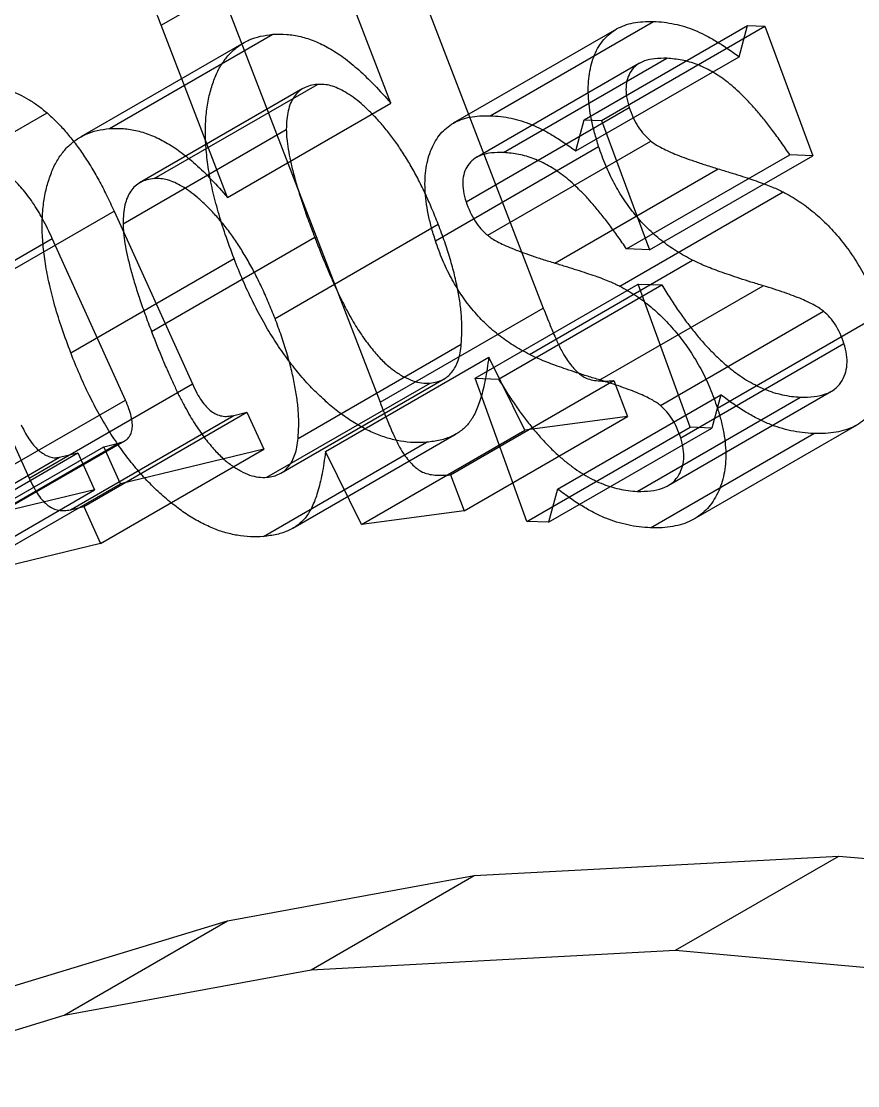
# Paper-space layout 'Sheet2' of a CAD drawing. Header units: inches. Extents: x 0 to 16.3, y 0 to 11.5.
# Drawn here: x 13.2441 to 13.4253, y 10.4986 to 10.7291 of the extents above; entities that cross this region are included whole.
import ezdxf

# ---------------------------------------------------------------- set-up
doc = ezdxf.new("R2010")
doc.units = ezdxf.units.IN
doc.header["$MEASUREMENT"] = 0

psp = doc.layouts.new('Sheet2')

# ---------------------------------------------------------------- linework, layer by layer
at = {"color": 7, "linetype": 'Continuous', "lineweight": 25}
for p, q in [((13.315902, 10.774102), (13.357189, 10.667025)), ((13.280547, 10.753692), (13.321834, 10.646615)), ((13.274431, 10.728255), (13.309787, 10.748665)), ((13.324164, 10.711399), (13.309787, 10.748665)), ((13.288808, 10.690988), (13.274431, 10.728255)), ((13.373021, 10.727443), (13.337665, 10.707032)), ((13.34569, 10.70868), (13.381045, 10.72909)), ((13.366063, 10.707802), (13.401418, 10.728212)), ((13.369792, 10.70764), (13.405148, 10.72805)), ((13.399613, 10.72145), (13.401418, 10.728212)), ((13.401418, 10.728212), (13.405148, 10.72805)), ((13.405148, 10.72805), (13.415555, 10.700022)), ((13.263222, 10.705898), (13.298578, 10.726308)), ((13.292338, 10.724498), (13.256982, 10.704088)), ((13.348598, 10.700703), (13.383953, 10.721113)), ((13.364258, 10.70104), (13.399613, 10.72145)), ((13.378047, 10.720051), (13.342692, 10.699641)), ((13.305106, 10.714545), (13.26975, 10.694135)), ((13.272927, 10.695062), (13.308283, 10.715472)), ((13.288808, 10.690988), (13.324164, 10.711399)), ((13.214352, 10.688876), (13.249707, 10.709286)), ((13.340457, 10.690051), (13.375812, 10.710461)), ((13.364258, 10.70104), (13.366063, 10.707802)), ((13.366063, 10.707802), (13.369792, 10.70764)), ((13.369792, 10.70764), (13.380199, 10.679612)), ((13.26617, 10.685302), (13.301525, 10.705712)), ((13.333819, 10.68161), (13.369175, 10.70202)), ((13.345149, 10.68278), (13.380504, 10.703191)), ((13.375226, 10.679819), (13.410582, 10.70023)), ((13.380199, 10.679612), (13.415555, 10.700022)), ((13.415555, 10.700022), (13.410582, 10.70023)), ((13.359726, 10.676773), (13.395082, 10.697183)), ((13.373783, 10.671761), (13.409138, 10.692172)), ((13.228869, 10.667621), (13.264225, 10.688031)), ((13.264225, 10.688031), (13.281168, 10.650602)), ((13.299075, 10.664755), (13.33443, 10.685165)), ((13.215475, 10.661715), (13.25083, 10.682125)), ((13.266671, 10.647116), (13.25083, 10.682125)), ((13.272326, 10.66195), (13.307681, 10.682361)), ((13.380199, 10.679612), (13.375226, 10.679819)), ((13.254841, 10.657318), (13.290196, 10.677728)), ((13.354192, 10.656975), (13.389547, 10.677385)), ((13.342422, 10.651822), (13.377777, 10.672232)), ((13.347515, 10.651637), (13.38287, 10.672047)), ((13.389006, 10.641228), (13.377777, 10.672232)), ((13.377777, 10.672232), (13.38287, 10.672047)), ((13.369452, 10.651454), (13.404807, 10.671864)), ((13.228869, 10.667621), (13.245813, 10.630192)), ((13.321834, 10.646615), (13.357189, 10.667025)), ((13.382545, 10.645933), (13.417901, 10.666343)), ((13.394917, 10.645367), (13.430273, 10.665777)), ((13.304068, 10.638787), (13.339423, 10.659197)), ((13.386957, 10.63894), (13.422312, 10.65935)), ((13.310023, 10.635951), (13.345379, 10.656361)), ((13.353159, 10.640593), (13.345379, 10.656361)), ((13.300351, 10.631279), (13.335707, 10.651689)), ((13.337093, 10.630905), (13.372449, 10.651316)), ((13.353651, 10.620818), (13.342422, 10.651822)), ((13.342422, 10.651822), (13.347515, 10.651637)), ((13.372449, 10.651316), (13.375436, 10.643547)), ((13.245813, 10.630192), (13.281168, 10.650602)), ((13.29733, 10.630381), (13.332686, 10.650791)), ((13.38425, 10.628594), (13.419606, 10.649004)), ((13.231316, 10.626706), (13.266671, 10.647116)), ((13.360288, 10.627823), (13.395643, 10.648233)), ((13.377532, 10.627339), (13.412888, 10.647749)), ((13.395643, 10.648233), (13.393678, 10.641055)), ((13.257644, 10.624057), (13.292999, 10.644467)), ((13.290132, 10.643761), (13.292999, 10.644467)), ((13.292999, 10.644467), (13.296628, 10.636445)), ((13.254776, 10.623351), (13.290132, 10.643761)), ((13.340081, 10.623137), (13.375436, 10.643547)), ((13.375436, 10.643547), (13.353159, 10.640593)), ((13.302966, 10.61936), (13.338321, 10.639771)), ((13.317803, 10.620183), (13.353159, 10.640593)), ((13.353651, 10.620818), (13.389006, 10.641228)), ((13.358323, 10.620645), (13.393678, 10.641055)), ((13.38044, 10.619431), (13.415795, 10.639842)), ((13.393678, 10.641055), (13.389006, 10.641228)), ((13.389862, 10.621351), (13.425217, 10.641761)), ((13.229852, 10.617386), (13.265207, 10.637796)), ((13.231184, 10.617894), (13.266539, 10.638304)), ((13.261959, 10.637009), (13.265207, 10.637796)), ((13.296569, 10.617553), (13.331924, 10.637963)), ((13.220989, 10.615255), (13.256344, 10.635665)), ((13.226604, 10.616598), (13.261959, 10.637009)), ((13.252414, 10.634715), (13.256344, 10.635665)), ((13.256344, 10.635665), (13.259974, 10.627642)), ((13.261273, 10.616034), (13.296628, 10.636445)), ((13.265588, 10.628986), (13.261959, 10.637009)), ((13.296628, 10.636445), (13.265588, 10.628986)), ((13.317803, 10.620183), (13.310023, 10.635951)), ((13.217059, 10.614305), (13.252414, 10.634715)), ((13.337093, 10.630905), (13.340081, 10.623137)), ((13.230233, 10.608575), (13.265588, 10.628986)), ((13.224618, 10.607232), (13.259974, 10.627642)), ((13.259974, 10.627642), (13.227771, 10.619905)), ((13.360288, 10.627823), (13.358323, 10.620645)), ((13.254776, 10.623351), (13.257644, 10.624057)), ((13.257644, 10.624057), (13.261273, 10.616034)), ((13.340081, 10.623137), (13.317803, 10.620183)), ((13.358323, 10.620645), (13.353651, 10.620818)), ((13.261273, 10.616034), (13.230233, 10.608575)), ((13.342233, 10.54416), (13.421186, 10.548367)), ((13.385831, 10.527957), (13.421186, 10.548367)), ((13.421186, 10.548367), (13.503227, 10.540981)), ((13.288769, 10.534303), (13.342233, 10.54416)), ((13.306878, 10.52375), (13.342233, 10.54416)), ((13.238587, 10.519042), (13.288769, 10.534303)), ((13.253413, 10.513892), (13.288769, 10.534303)), ((13.306878, 10.52375), (13.385831, 10.527957)), ((13.385831, 10.527957), (13.467872, 10.520571)), ((13.253413, 10.513892), (13.306878, 10.52375)), ((13.203232, 10.498631), (13.253413, 10.513892))]:
    psp.add_line(p, q, dxfattribs=at)
for points, knots in [([(13.274431, 10.728255), (13.274027, 10.729291), (13.273281, 10.731199), (13.272112, 10.733821), (13.271025, 10.735961), (13.269996, 10.737676), (13.269004, 10.739011), (13.268044, 10.740091), (13.267103, 10.740946), (13.26611, 10.741605), (13.264977, 10.742004), (13.263613, 10.742192), (13.261922, 10.742293), (13.26073, 10.742199), (13.260074, 10.742147)], [0, 0, 0, 0, 0.132278, 0.2436905, 0.3373772, 0.4121324, 0.475607, 0.5327058, 0.5863614, 0.6359845, 0.6951349, 0.7744782, 0.8759202, 1, 1, 1, 1]), ([(13.369175, 10.70202), (13.36887, 10.703017), (13.368271, 10.704973), (13.367576, 10.70784), (13.36714, 10.710548), (13.366913, 10.713113), (13.366906, 10.715542), (13.36716, 10.717797), (13.367595, 10.719942), (13.368287, 10.721885), (13.369152, 10.723683), (13.37027, 10.72519), (13.371563, 10.726477), (13.373051, 10.727531), (13.374766, 10.728289), (13.376664, 10.728834), (13.378776, 10.729088), (13.380278, 10.729089), (13.381045, 10.72909)], [0, 0, 0, 0, 0.0650768, 0.1276932, 0.1885881, 0.2474137, 0.3059129, 0.3648003, 0.423494, 0.4839718, 0.5449109, 0.6056862, 0.666438, 0.7285674, 0.7927039, 0.8586285, 0.9277968, 1, 1, 1, 1]), ([(13.381045, 10.72909), (13.381809, 10.729048), (13.383303, 10.728967), (13.385567, 10.728575), (13.387768, 10.728017), (13.389949, 10.727229), (13.392182, 10.726192), (13.394528, 10.724906), (13.397028, 10.723323), (13.398732, 10.722088), (13.399613, 10.72145)], [0, 0, 0, 0, 0.1318934, 0.2579719, 0.3768796, 0.4913699, 0.606597, 0.7296965, 0.8602706, 1, 1, 1, 1]), ([(13.290196, 10.677728), (13.28955, 10.679464), (13.28829, 10.68285), (13.286742, 10.687817), (13.285526, 10.692535), (13.284661, 10.696995), (13.284127, 10.701202), (13.283943, 10.705148), (13.284103, 10.708843), (13.2846, 10.712259), (13.285431, 10.715321), (13.286481, 10.71808), (13.28784, 10.720423), (13.289462, 10.722381), (13.291351, 10.723955), (13.29348, 10.725175), (13.295908, 10.725961), (13.297678, 10.726191), (13.298578, 10.726308)], [0, 0, 0, 0, 0.0765532, 0.1492636, 0.2189005, 0.2859567, 0.3502323, 0.4130754, 0.4751393, 0.536726, 0.5973326, 0.6556876, 0.7126632, 0.7693091, 0.8252601, 0.8820016, 0.9399725, 1, 1, 1, 1]), ([(13.298578, 10.726308), (13.299576, 10.726337), (13.301526, 10.726394), (13.304586, 10.725923), (13.307671, 10.724907), (13.310794, 10.723395), (13.313996, 10.721309), (13.317299, 10.718582), (13.320737, 10.715268), (13.322991, 10.712722), (13.324164, 10.711399)], [0, 0, 0, 0, 0.12604302, 0.24618354, 0.36319441, 0.47792627, 0.59553506, 0.72074616, 0.85478932, 1, 1, 1, 1]), ([(13.383953, 10.721113), (13.38306, 10.721111), (13.381375, 10.721108), (13.379151, 10.72066), (13.377413, 10.719757), (13.376162, 10.718445), (13.37538, 10.716808), (13.375032, 10.714918), (13.37517, 10.712757), (13.375596, 10.711233), (13.375812, 10.710461)], [0, 0, 0, 0, 0.1719214, 0.3241645, 0.4600632, 0.5823251, 0.693677, 0.7965945, 0.8970247, 1, 1, 1, 1]), ([(13.410582, 10.70023), (13.409965, 10.701133), (13.408756, 10.702902), (13.406919, 10.70541), (13.405135, 10.707719), (13.403401, 10.709825), (13.401698, 10.711713), (13.400032, 10.713387), (13.398422, 10.71489), (13.396326, 10.71659), (13.393682, 10.718357), (13.390456, 10.719869), (13.387169, 10.720842), (13.385045, 10.721021), (13.383953, 10.721113)], [0, 0, 0, 0, 0.0810554, 0.158701, 0.2315555, 0.2998015, 0.3649243, 0.4266212, 0.4847822, 0.5402286, 0.6491803, 0.759635, 0.876508, 1, 1, 1, 1]), ([(13.233906, 10.714379), (13.234548, 10.7145), (13.2358, 10.714737), (13.237751, 10.714798), (13.239719, 10.714579), (13.241695, 10.714087), (13.243693, 10.713319), (13.245698, 10.712239), (13.24772, 10.710931), (13.249041, 10.709837), (13.249707, 10.709286)], [0, 0, 0, 0, 0.1381096, 0.2695831, 0.395006, 0.5184336, 0.6375592, 0.7576235, 0.8778854, 1, 1, 1, 1]), ([(13.308283, 10.715472), (13.307739, 10.715401), (13.30668, 10.715262), (13.305288, 10.714705), (13.3041, 10.713899), (13.303157, 10.712777), (13.302403, 10.711418), (13.301883, 10.709775), (13.301579, 10.707863), (13.301543, 10.706444), (13.301525, 10.705712)], [0, 0, 0, 0, 0.1332866, 0.2592029, 0.3798564, 0.4987995, 0.6181357, 0.7396353, 0.8657143, 1, 1, 1, 1]), ([(13.33443, 10.685165), (13.333964, 10.686335), (13.333053, 10.688626), (13.331575, 10.691954), (13.330025, 10.695083), (13.328421, 10.698012), (13.326745, 10.700744), (13.325027, 10.703309), (13.323214, 10.705644), (13.321374, 10.707773), (13.319539, 10.70966), (13.317749, 10.711306), (13.316015, 10.712685), (13.31434, 10.713798), (13.312723, 10.714639), (13.311167, 10.715223), (13.309682, 10.715484), (13.308752, 10.715476), (13.308283, 10.715472)], [0, 0, 0, 0, 0.0842917, 0.1649221, 0.2411947, 0.3139913, 0.3837401, 0.451307, 0.5170032, 0.5807527, 0.641982, 0.6994475, 0.7536628, 0.8052384, 0.8548824, 0.9033875, 0.9512107, 1, 1, 1, 1]), ([(13.249707, 10.709286), (13.250373, 10.708677), (13.251715, 10.707449), (13.253672, 10.705365), (13.255563, 10.703025), (13.257413, 10.700475), (13.2592, 10.697686), (13.260954, 10.69468), (13.262631, 10.691433), (13.263685, 10.689183), (13.264225, 10.688031)], [0, 0, 0, 0, 0.1112581, 0.2241988, 0.3399312, 0.4601244, 0.5849462, 0.716143, 0.8545706, 1, 1, 1, 1]), ([(13.375812, 10.710461), (13.376086, 10.709716), (13.37661, 10.708292), (13.377699, 10.70627), (13.379015, 10.704517), (13.380006, 10.703634), (13.380504, 10.703191)], [0, 0, 0, 0, 0.2711487, 0.518599, 0.7579808, 1, 1, 1, 1]), ([(13.333819, 10.68161), (13.333514, 10.682607), (13.332915, 10.684563), (13.332221, 10.68743), (13.331785, 10.690137), (13.331558, 10.692703), (13.33155, 10.695131), (13.331805, 10.697387), (13.332239, 10.699532), (13.332932, 10.701475), (13.333797, 10.703273), (13.334914, 10.70478), (13.336208, 10.706066), (13.337696, 10.707121), (13.339411, 10.707879), (13.341308, 10.708424), (13.34342, 10.708678), (13.344923, 10.708679), (13.34569, 10.70868)], [0, 0, 0, 0, 0.0650768, 0.1276932, 0.1885881, 0.2474137, 0.3059129, 0.3648003, 0.423494, 0.4839718, 0.5449109, 0.6056862, 0.666438, 0.7285674, 0.7927039, 0.8586285, 0.9277968, 1, 1, 1, 1]), ([(13.34569, 10.70868), (13.346454, 10.708638), (13.347948, 10.708557), (13.350211, 10.708165), (13.352413, 10.707607), (13.354593, 10.706819), (13.356827, 10.705782), (13.359173, 10.704496), (13.361673, 10.702913), (13.363377, 10.701678), (13.364258, 10.70104)], [0, 0, 0, 0, 0.1318934, 0.2579719, 0.3768796, 0.4913699, 0.606597, 0.7296965, 0.8602706, 1, 1, 1, 1]), ([(13.254841, 10.657318), (13.254194, 10.659054), (13.252934, 10.66244), (13.251387, 10.667407), (13.25017, 10.672125), (13.249305, 10.676585), (13.248771, 10.680791), (13.248588, 10.684738), (13.248747, 10.688433), (13.249245, 10.691849), (13.250076, 10.694911), (13.251126, 10.697669), (13.252484, 10.700012), (13.254107, 10.701971), (13.255996, 10.703544), (13.258125, 10.704765), (13.260553, 10.705551), (13.262322, 10.705781), (13.263222, 10.705898)], [0, 0, 0, 0, 0.0765532, 0.1492636, 0.2189005, 0.2859567, 0.3502323, 0.4130754, 0.4751393, 0.536726, 0.5973326, 0.6556876, 0.7126632, 0.7693091, 0.8252601, 0.8820016, 0.9399725, 1, 1, 1, 1]), ([(13.263222, 10.705898), (13.264221, 10.705927), (13.266171, 10.705984), (13.269231, 10.705513), (13.272316, 10.704497), (13.275439, 10.702985), (13.278641, 10.700899), (13.281944, 10.698171), (13.285382, 10.694858), (13.287636, 10.692312), (13.288808, 10.690988)], [0, 0, 0, 0, 0.12604302, 0.24618354, 0.36319441, 0.47792627, 0.59553506, 0.72074616, 0.85478932, 1, 1, 1, 1]), ([(13.301525, 10.705712), (13.301546, 10.70505), (13.30159, 10.703663), (13.301918, 10.70137), (13.302394, 10.698839), (13.303095, 10.696045), (13.30396, 10.692997), (13.305002, 10.689687), (13.306253, 10.68611), (13.307193, 10.683641), (13.307681, 10.682361)], [0, 0, 0, 0, 0.09173931, 0.19228672, 0.30122543, 0.41947625, 0.54823589, 0.68782046, 0.83798804, 1, 1, 1, 1]), ([(13.389547, 10.677385), (13.388371, 10.678015), (13.386104, 10.679227), (13.382822, 10.681538), (13.379809, 10.684177), (13.377077, 10.68715), (13.374621, 10.690448), (13.37249, 10.694059), (13.370603, 10.69795), (13.36966, 10.700639), (13.369175, 10.70202)], [0, 0, 0, 0, 0.1417828, 0.273082, 0.3963705, 0.515374, 0.6315495, 0.7494905, 0.8712937, 1, 1, 1, 1]), ([(13.380504, 10.703191), (13.380811, 10.702957), (13.381501, 10.702433), (13.382686, 10.701787), (13.384117, 10.701075), (13.385817, 10.700332), (13.387768, 10.699584), (13.38998, 10.698799), (13.392449, 10.697971), (13.394174, 10.697455), (13.395082, 10.697183)], [0, 0, 0, 0, 0.0628695, 0.1414739, 0.2392867, 0.3539314, 0.4885042, 0.6402739, 0.8106529, 1, 1, 1, 1]), ([(13.348598, 10.700703), (13.347704, 10.700701), (13.34602, 10.700698), (13.343796, 10.700249), (13.342058, 10.699347), (13.340806, 10.698035), (13.340025, 10.696398), (13.339676, 10.694508), (13.339815, 10.692347), (13.340241, 10.690822), (13.340457, 10.690051)], [0, 0, 0, 0, 0.1719214, 0.3241645, 0.4600632, 0.5823251, 0.693677, 0.7965945, 0.8970247, 1, 1, 1, 1]), ([(13.375226, 10.679819), (13.374609, 10.680723), (13.373401, 10.682492), (13.371564, 10.685), (13.369779, 10.687309), (13.368045, 10.689415), (13.366343, 10.691303), (13.364676, 10.692977), (13.363067, 10.69448), (13.360971, 10.69618), (13.358327, 10.697947), (13.355101, 10.699459), (13.351814, 10.700432), (13.349689, 10.700611), (13.348598, 10.700703)], [0, 0, 0, 0, 0.0810554, 0.158701, 0.2315555, 0.2998015, 0.3649243, 0.4266212, 0.4847822, 0.5402286, 0.6491803, 0.759635, 0.876508, 1, 1, 1, 1]), ([(13.25083, 10.682125), (13.250159, 10.683532), (13.248889, 10.686194), (13.246706, 10.689844), (13.244409, 10.692888), (13.242033, 10.6953), (13.23965, 10.697084), (13.237303, 10.698232), (13.235016, 10.698697), (13.233649, 10.698487), (13.232944, 10.698378)], [0, 0, 0, 0, 0.1583592, 0.2996753, 0.427727, 0.5471882, 0.6601781, 0.7694657, 0.8809869, 1, 1, 1, 1]), ([(13.272927, 10.695062), (13.272383, 10.694991), (13.271325, 10.694852), (13.269932, 10.694295), (13.268744, 10.693489), (13.267802, 10.692367), (13.267048, 10.691008), (13.266527, 10.689365), (13.266223, 10.687453), (13.266188, 10.686034), (13.26617, 10.685302)], [0, 0, 0, 0, 0.1332866, 0.2592029, 0.3798564, 0.4987995, 0.6181357, 0.7396353, 0.8657143, 1, 1, 1, 1]), ([(13.299075, 10.664755), (13.298609, 10.665925), (13.297697, 10.668215), (13.29622, 10.671544), (13.29467, 10.674673), (13.293066, 10.677602), (13.29139, 10.680333), (13.289672, 10.682899), (13.287859, 10.685234), (13.286019, 10.687363), (13.284184, 10.68925), (13.282393, 10.690896), (13.28066, 10.692275), (13.278984, 10.693388), (13.277368, 10.694228), (13.275812, 10.694812), (13.274327, 10.695074), (13.273397, 10.695066), (13.272927, 10.695062)], [0, 0, 0, 0, 0.0842917, 0.1649221, 0.2411947, 0.3139913, 0.3837401, 0.451307, 0.5170032, 0.5807527, 0.641982, 0.6994475, 0.7536628, 0.8052384, 0.8548824, 0.9033875, 0.9512107, 1, 1, 1, 1]), ([(13.395082, 10.697183), (13.395911, 10.696929), (13.397494, 10.696442), (13.399763, 10.695746), (13.401831, 10.695054), (13.403687, 10.694428), (13.405338, 10.693831), (13.406784, 10.693243), (13.408025, 10.69273), (13.40879, 10.692346), (13.409138, 10.692172)], [0, 0, 0, 0, 0.1782542, 0.3405603, 0.487988, 0.620855, 0.7375402, 0.8394925, 0.9269973, 1, 1, 1, 1]), ([(13.409138, 10.692172), (13.410289, 10.691529), (13.412536, 10.690276), (13.41582, 10.687806), (13.41891, 10.684953), (13.421781, 10.681714), (13.424422, 10.678143), (13.426735, 10.674257), (13.428744, 10.670095), (13.429755, 10.667239), (13.430273, 10.665777)], [0, 0, 0, 0, 0.1324418, 0.2585365, 0.3808121, 0.5027309, 0.6236021, 0.745601, 0.8697245, 1, 1, 1, 1]), ([(13.340457, 10.690051), (13.340731, 10.689306), (13.341254, 10.687882), (13.342344, 10.68586), (13.34366, 10.684107), (13.344651, 10.683224), (13.345149, 10.68278)], [0, 0, 0, 0, 0.2711487, 0.518599, 0.7579808, 1, 1, 1, 1]), ([(13.26617, 10.685302), (13.266191, 10.68464), (13.266235, 10.683253), (13.266563, 10.680959), (13.267039, 10.678429), (13.267739, 10.675635), (13.268605, 10.672587), (13.269646, 10.669277), (13.270897, 10.665699), (13.271838, 10.663231), (13.272326, 10.66195)], [0, 0, 0, 0, 0.09173931, 0.19228672, 0.30122543, 0.41947625, 0.54823589, 0.68782046, 0.83798804, 1, 1, 1, 1]), ([(13.339423, 10.659197), (13.339483, 10.66008), (13.339604, 10.66186), (13.339543, 10.664703), (13.339234, 10.667724), (13.3387, 10.670907), (13.33799, 10.674245), (13.337006, 10.677748), (13.335851, 10.681406), (13.334912, 10.683891), (13.33443, 10.685165)], [0, 0, 0, 0, 0.1140895, 0.2299318, 0.3475749, 0.4688337, 0.5942514, 0.7241925, 0.8586887, 1, 1, 1, 1]), ([(13.307681, 10.682361), (13.308091, 10.681295), (13.308883, 10.679235), (13.310111, 10.67625), (13.311311, 10.673488), (13.312454, 10.670933), (13.313577, 10.668592), (13.314672, 10.666457), (13.315739, 10.664538), (13.317073, 10.662308), (13.318751, 10.659848), (13.320794, 10.657261), (13.322851, 10.655089), (13.324917, 10.653378), (13.326956, 10.652123), (13.328949, 10.651213), (13.330885, 10.650751), (13.33208, 10.650777), (13.332686, 10.650791)], [0, 0, 0, 0, 0.0758392, 0.14663068, 0.21296531, 0.2737063, 0.33012991, 0.38234745, 0.42963244, 0.4725828, 0.55084306, 0.62341579, 0.69026436, 0.75425574, 0.81624394, 0.87672121, 0.93745911, 1, 1, 1, 1]), ([(13.354192, 10.656975), (13.353015, 10.657605), (13.350749, 10.658817), (13.347466, 10.661128), (13.344454, 10.663767), (13.341721, 10.66674), (13.339266, 10.670038), (13.337135, 10.673648), (13.335248, 10.67754), (13.334304, 10.680229), (13.333819, 10.68161)], [0, 0, 0, 0, 0.1417828, 0.273082, 0.3963705, 0.515374, 0.6315495, 0.7494905, 0.8712937, 1, 1, 1, 1]), ([(13.345149, 10.68278), (13.345456, 10.682547), (13.346146, 10.682022), (13.34733, 10.681377), (13.348761, 10.680665), (13.350462, 10.679922), (13.352412, 10.679174), (13.354624, 10.678389), (13.357094, 10.677561), (13.358818, 10.677045), (13.359726, 10.676773)], [0, 0, 0, 0, 0.0628695, 0.1414739, 0.2392867, 0.3539314, 0.4885042, 0.6402739, 0.8106529, 1, 1, 1, 1]), ([(13.331924, 10.637963), (13.330991, 10.637915), (13.329159, 10.63782), (13.326299, 10.638172), (13.323454, 10.63881), (13.320587, 10.63987), (13.317717, 10.641259), (13.31484, 10.643049), (13.311962, 10.645168), (13.309101, 10.647663), (13.306289, 10.650453), (13.3036, 10.653571), (13.301039, 10.656942), (13.29859, 10.660567), (13.296293, 10.664483), (13.294096, 10.668653), (13.292042, 10.673098), (13.290822, 10.676159), (13.290196, 10.677728)], [0, 0, 0, 0, 0.0644087, 0.1264794, 0.1861605, 0.2447214, 0.3029016, 0.3605405, 0.4191139, 0.4789327, 0.5393755, 0.6001495, 0.6612544, 0.7236595, 0.7884961, 0.8557739, 0.9260403, 1, 1, 1, 1]), ([(13.359726, 10.676773), (13.360555, 10.676518), (13.362139, 10.676032), (13.364407, 10.675336), (13.366476, 10.674644), (13.368332, 10.674018), (13.369982, 10.673421), (13.371428, 10.672833), (13.37267, 10.67232), (13.373435, 10.671936), (13.373783, 10.671761)], [0, 0, 0, 0, 0.1782542, 0.3405603, 0.487988, 0.620855, 0.7375402, 0.8394925, 0.9269973, 1, 1, 1, 1]), ([(13.404807, 10.671864), (13.403932, 10.672128), (13.402251, 10.672634), (13.399825, 10.673405), (13.397603, 10.674166), (13.395594, 10.67485), (13.393789, 10.67552), (13.392191, 10.676162), (13.390799, 10.676776), (13.389942, 10.677193), (13.389547, 10.677385)], [0, 0, 0, 0, 0.1737204, 0.3337073, 0.4799922, 0.6115947, 0.729558, 0.8339505, 0.9235894, 1, 1, 1, 1]), ([(13.38287, 10.672047), (13.383458, 10.671081), (13.384605, 10.669196), (13.386412, 10.666508), (13.388204, 10.663977), (13.390036, 10.661653), (13.391867, 10.659494), (13.393717, 10.657519), (13.395582, 10.655725), (13.397458, 10.654101), (13.399344, 10.65267), (13.401242, 10.651398), (13.403153, 10.650362), (13.405087, 10.649438), (13.40703, 10.648744), (13.408985, 10.648224), (13.410952, 10.647868), (13.412237, 10.647789), (13.412888, 10.647749)], [0, 0, 0, 0, 0.073113, 0.1426704, 0.2101413, 0.2751037, 0.337678, 0.3987274, 0.4586195, 0.5171499, 0.5753061, 0.6328947, 0.6909481, 0.7498568, 0.8101309, 0.8714853, 0.9348597, 1, 1, 1, 1]), ([(13.373783, 10.671761), (13.374934, 10.671119), (13.377181, 10.669866), (13.380465, 10.667396), (13.383554, 10.664542), (13.386425, 10.661304), (13.389067, 10.657733), (13.39138, 10.653847), (13.393388, 10.649685), (13.3944, 10.646829), (13.394917, 10.645367)], [0, 0, 0, 0, 0.1324418, 0.2585365, 0.3808121, 0.5027309, 0.6236021, 0.745601, 0.8697245, 1, 1, 1, 1]), ([(13.417901, 10.666343), (13.417621, 10.666559), (13.416984, 10.66705), (13.415907, 10.667669), (13.41461, 10.668312), (13.413082, 10.669018), (13.411334, 10.669684), (13.409353, 10.670413), (13.407154, 10.671149), (13.405615, 10.671618), (13.404807, 10.671864)], [0, 0, 0, 0, 0.0640589, 0.1456066, 0.2424277, 0.3578129, 0.4923536, 0.6427974, 0.8124763, 1, 1, 1, 1]), ([(13.357189, 10.667025), (13.357684, 10.66577), (13.358584, 10.663484), (13.3599, 10.660391), (13.36105, 10.65797), (13.36208, 10.656122), (13.363088, 10.654771), (13.364046, 10.653656), (13.365039, 10.652762), (13.366108, 10.652001), (13.36734, 10.651519), (13.368788, 10.651285), (13.37054, 10.651183), (13.371773, 10.651269), (13.372449, 10.651316)], [0, 0, 0, 0, 0.1476675, 0.2690406, 0.3650826, 0.4367119, 0.49431, 0.5473157, 0.5989384, 0.6498406, 0.7091503, 0.7860309, 0.882611, 1, 1, 1, 1]), ([(13.430273, 10.665777), (13.430553, 10.664849), (13.431104, 10.663024), (13.431702, 10.660339), (13.432008, 10.657802), (13.432119, 10.655363), (13.431977, 10.653058), (13.431581, 10.650885), (13.430985, 10.648801), (13.430115, 10.646902), (13.429063, 10.645139), (13.427773, 10.643637), (13.426275, 10.642385), (13.424588, 10.641362), (13.422693, 10.640599), (13.420589, 10.640095), (13.418282, 10.639826), (13.416637, 10.639836), (13.415795, 10.639842)], [0, 0, 0, 0, 0.0585294, 0.1151116, 0.17121946, 0.22617329, 0.28227589, 0.33919373, 0.39801505, 0.45967481, 0.52214112, 0.58529389, 0.64903314, 0.7143626, 0.78144067, 0.85080438, 0.92368506, 1, 1, 1, 1]), ([(13.422312, 10.65935), (13.42206, 10.660069), (13.421579, 10.661444), (13.420525, 10.663367), (13.419308, 10.665068), (13.418374, 10.665914), (13.417901, 10.666343)], [0, 0, 0, 0, 0.27350923, 0.52354038, 0.75884276, 1, 1, 1, 1]), ([(13.304068, 10.638787), (13.304128, 10.63967), (13.304249, 10.64145), (13.304188, 10.644293), (13.303879, 10.647314), (13.303345, 10.650497), (13.302635, 10.653835), (13.301651, 10.657338), (13.300496, 10.660996), (13.299556, 10.663481), (13.299075, 10.664755)], [0, 0, 0, 0, 0.1140895, 0.2299318, 0.3475749, 0.4688337, 0.5942514, 0.7241925, 0.8586887, 1, 1, 1, 1]), ([(13.272326, 10.66195), (13.272735, 10.660885), (13.273527, 10.658825), (13.274756, 10.65584), (13.275956, 10.653078), (13.277099, 10.650523), (13.278222, 10.648182), (13.279316, 10.646047), (13.280384, 10.644128), (13.281718, 10.641898), (13.283396, 10.639437), (13.285439, 10.636851), (13.287496, 10.634679), (13.289562, 10.632968), (13.291601, 10.631713), (13.293594, 10.630803), (13.29553, 10.630341), (13.296725, 10.630367), (13.29733, 10.630381)], [0, 0, 0, 0, 0.0758392, 0.14663068, 0.21296531, 0.2737063, 0.33012991, 0.38234745, 0.42963244, 0.4725828, 0.55084306, 0.62341579, 0.69026436, 0.75425574, 0.81624394, 0.87672121, 0.93745911, 1, 1, 1, 1]), ([(13.332686, 10.650791), (13.333168, 10.650854), (13.334117, 10.650979), (13.335378, 10.651464), (13.336487, 10.652159), (13.337403, 10.653121), (13.338176, 10.654288), (13.338781, 10.655686), (13.339203, 10.657335), (13.339349, 10.658566), (13.339423, 10.659197)], [0, 0, 0, 0, 0.12919547, 0.25394599, 0.37385403, 0.49421828, 0.61451469, 0.73787403, 0.86566285, 1, 1, 1, 1]), ([(13.412888, 10.647749), (13.413898, 10.647746), (13.415807, 10.647742), (13.418296, 10.648302), (13.420277, 10.6493), (13.421707, 10.65078), (13.422587, 10.652628), (13.423061, 10.654643), (13.422967, 10.65694), (13.422531, 10.658547), (13.422312, 10.65935)], [0, 0, 0, 0, 0.1740797, 0.3289973, 0.4662463, 0.5913994, 0.705116, 0.80756, 0.9036942, 1, 1, 1, 1]), ([(13.296569, 10.617553), (13.295636, 10.617505), (13.293804, 10.61741), (13.290944, 10.617762), (13.288098, 10.6184), (13.285231, 10.61946), (13.282362, 10.620849), (13.279485, 10.622639), (13.276606, 10.624758), (13.273746, 10.627252), (13.270933, 10.630043), (13.268245, 10.633161), (13.265684, 10.636532), (13.263234, 10.640157), (13.260937, 10.644073), (13.258741, 10.648243), (13.256687, 10.652688), (13.255467, 10.655748), (13.254841, 10.657318)], [0, 0, 0, 0, 0.0644087, 0.1264794, 0.1861605, 0.2447214, 0.3029016, 0.3605405, 0.4191139, 0.4789327, 0.5393755, 0.6001495, 0.6612544, 0.7236595, 0.7884961, 0.8557739, 0.9260403, 1, 1, 1, 1]), ([(13.345379, 10.656361), (13.345262, 10.655525), (13.345035, 10.653899), (13.344646, 10.651585), (13.344173, 10.649507), (13.343687, 10.64761), (13.343119, 10.645948), (13.342528, 10.644472), (13.341864, 10.643234), (13.34092, 10.641832), (13.339479, 10.640424), (13.337358, 10.639178), (13.334823, 10.638322), (13.332914, 10.638086), (13.331924, 10.637963)], [0, 0, 0, 0, 0.0860105, 0.1672451, 0.2425089, 0.313182, 0.3788967, 0.4396176, 0.495847, 0.5475775, 0.6494497, 0.7573469, 0.8742253, 1, 1, 1, 1]), ([(13.369452, 10.651454), (13.368576, 10.651717), (13.366895, 10.652223), (13.36447, 10.652995), (13.362247, 10.653755), (13.360239, 10.65444), (13.358433, 10.65511), (13.356836, 10.655752), (13.355444, 10.656366), (13.354587, 10.656783), (13.354192, 10.656975)], [0, 0, 0, 0, 0.1737204, 0.3337073, 0.4799922, 0.6115947, 0.729558, 0.8339505, 0.9235894, 1, 1, 1, 1]), ([(13.347515, 10.651637), (13.348103, 10.650671), (13.34925, 10.648786), (13.351056, 10.646098), (13.352849, 10.643567), (13.354681, 10.641242), (13.356512, 10.639084), (13.358362, 10.637109), (13.360226, 10.635315), (13.362103, 10.633691), (13.363988, 10.632259), (13.365887, 10.630988), (13.367798, 10.629951), (13.369731, 10.629028), (13.371675, 10.628333), (13.37363, 10.627814), (13.375597, 10.627458), (13.376881, 10.627379), (13.377532, 10.627339)], [0, 0, 0, 0, 0.073113, 0.1426704, 0.2101413, 0.2751037, 0.337678, 0.3987274, 0.4586195, 0.5171499, 0.5753061, 0.6328947, 0.6909481, 0.7498568, 0.8101309, 0.8714853, 0.9348597, 1, 1, 1, 1]), ([(13.382545, 10.645933), (13.382265, 10.646149), (13.381629, 10.64664), (13.380551, 10.647258), (13.379255, 10.647902), (13.377726, 10.648608), (13.375979, 10.649273), (13.373998, 10.650003), (13.371799, 10.650738), (13.37026, 10.651208), (13.369452, 10.651454)], [0, 0, 0, 0, 0.0640589, 0.1456066, 0.2424277, 0.3578129, 0.4923536, 0.6427974, 0.8124763, 1, 1, 1, 1]), ([(13.281168, 10.650602), (13.281484, 10.649938), (13.282074, 10.648698), (13.283081, 10.647009), (13.284145, 10.645689), (13.285233, 10.644645), (13.28639, 10.64398), (13.287603, 10.643585), (13.288866, 10.643551), (13.28969, 10.643688), (13.290132, 10.643761)], [0, 0, 0, 0, 0.14943215, 0.279189, 0.39384314, 0.49774977, 0.60280843, 0.72005778, 0.84998318, 1, 1, 1, 1]), ([(13.265207, 10.637796), (13.265607, 10.637913), (13.266362, 10.638134), (13.267255, 10.638783), (13.267872, 10.639643), (13.268186, 10.640746), (13.268188, 10.642085), (13.267971, 10.643593), (13.267443, 10.645311), (13.266938, 10.646492), (13.266671, 10.647116)], [0, 0, 0, 0, 0.1464599, 0.277128, 0.3922291, 0.5021824, 0.6120656, 0.7298115, 0.8573342, 1, 1, 1, 1]), ([(13.415795, 10.639842), (13.414964, 10.6399), (13.413341, 10.640013), (13.410882, 10.640433), (13.408477, 10.641058), (13.406094, 10.641875), (13.403656, 10.643009), (13.401109, 10.644442), (13.398414, 10.64618), (13.396584, 10.647536), (13.395643, 10.648233)], [0, 0, 0, 0, 0.1315843, 0.2569507, 0.377567, 0.4931286, 0.6090432, 0.7321415, 0.8622398, 1, 1, 1, 1]), ([(13.321834, 10.646615), (13.322328, 10.64536), (13.323229, 10.643073), (13.324544, 10.639981), (13.325694, 10.63756), (13.326724, 10.635712), (13.327733, 10.634361), (13.32869, 10.633246), (13.329684, 10.632352), (13.330753, 10.631591), (13.331985, 10.631108), (13.333433, 10.630875), (13.335185, 10.630773), (13.336417, 10.630858), (13.337093, 10.630905)], [0, 0, 0, 0, 0.1476675, 0.2690406, 0.3650826, 0.4367119, 0.49431, 0.5473157, 0.5989384, 0.6498406, 0.7091503, 0.7860309, 0.882611, 1, 1, 1, 1]), ([(13.394917, 10.645367), (13.395198, 10.644439), (13.395749, 10.642614), (13.396347, 10.639929), (13.396652, 10.637392), (13.396764, 10.634953), (13.396621, 10.632648), (13.396226, 10.630475), (13.39563, 10.628391), (13.394759, 10.626492), (13.393707, 10.624729), (13.392418, 10.623227), (13.39092, 10.621974), (13.389233, 10.620951), (13.387338, 10.620189), (13.385234, 10.619685), (13.382927, 10.619416), (13.381282, 10.619426), (13.38044, 10.619431)], [0, 0, 0, 0, 0.0585294, 0.1151116, 0.17121946, 0.22617329, 0.28227589, 0.33919373, 0.39801505, 0.45967481, 0.52214112, 0.58529389, 0.64903314, 0.7143626, 0.78144067, 0.85080438, 0.92368506, 1, 1, 1, 1]), ([(13.386957, 10.63894), (13.386705, 10.639659), (13.386223, 10.641033), (13.385169, 10.642957), (13.383952, 10.644658), (13.383018, 10.645504), (13.382545, 10.645933)], [0, 0, 0, 0, 0.27350923, 0.52354038, 0.75884276, 1, 1, 1, 1]), ([(13.244113, 10.641707), (13.244408, 10.641092), (13.244968, 10.639923), (13.245964, 10.63834), (13.24701, 10.637002), (13.24812, 10.635967), (13.249243, 10.63523), (13.250345, 10.634762), (13.251434, 10.634546), (13.252081, 10.634658), (13.252414, 10.634715)], [0, 0, 0, 0, 0.1512519, 0.2873128, 0.4108036, 0.5309511, 0.6460436, 0.7596887, 0.8765092, 1, 1, 1, 1]), ([(13.29733, 10.630381), (13.297813, 10.630444), (13.298761, 10.630569), (13.300022, 10.631054), (13.301131, 10.631749), (13.302048, 10.63271), (13.30282, 10.633878), (13.303426, 10.635276), (13.303848, 10.636925), (13.303993, 10.638156), (13.304068, 10.638787)], [0, 0, 0, 0, 0.12919547, 0.25394599, 0.37385403, 0.49421828, 0.61451469, 0.73787403, 0.86566285, 1, 1, 1, 1]), ([(13.377532, 10.627339), (13.378543, 10.627336), (13.380452, 10.627331), (13.382941, 10.627892), (13.384922, 10.62889), (13.386352, 10.630369), (13.387232, 10.632218), (13.387706, 10.634232), (13.387612, 10.63653), (13.387175, 10.638136), (13.386957, 10.63894)], [0, 0, 0, 0, 0.1740797, 0.3289973, 0.4662463, 0.5913994, 0.705116, 0.80756, 0.9036942, 1, 1, 1, 1]), ([(13.310023, 10.635951), (13.309907, 10.635114), (13.30968, 10.633488), (13.309291, 10.631175), (13.308818, 10.629097), (13.308331, 10.6272), (13.307764, 10.625538), (13.307172, 10.624062), (13.306508, 10.622824), (13.305564, 10.621422), (13.304123, 10.620013), (13.302003, 10.618768), (13.299468, 10.617912), (13.297558, 10.617675), (13.296569, 10.617553)], [0, 0, 0, 0, 0.0860105, 0.1672451, 0.2425089, 0.313182, 0.3788967, 0.4396176, 0.495847, 0.5475775, 0.6494497, 0.7573469, 0.8742253, 1, 1, 1, 1]), ([(13.245813, 10.630192), (13.246129, 10.629528), (13.246719, 10.628287), (13.247725, 10.626599), (13.24879, 10.625279), (13.249878, 10.624234), (13.251035, 10.623569), (13.252248, 10.623174), (13.253511, 10.623141), (13.254335, 10.623277), (13.254776, 10.623351)], [0, 0, 0, 0, 0.14943215, 0.279189, 0.39384314, 0.49774977, 0.60280843, 0.72005778, 0.84998318, 1, 1, 1, 1]), ([(13.38044, 10.619431), (13.379609, 10.61949), (13.377986, 10.619603), (13.375527, 10.620023), (13.373122, 10.620647), (13.370739, 10.621465), (13.368301, 10.622599), (13.365753, 10.624031), (13.363058, 10.625769), (13.361229, 10.627126), (13.360288, 10.627823)], [0, 0, 0, 0, 0.1315843, 0.2569507, 0.377567, 0.4931286, 0.6090432, 0.7321415, 0.8622398, 1, 1, 1, 1])]:
    psp.add_open_spline(points, degree=3, knots=knots, dxfattribs=at)

doc.saveas('drawing.dxf')
